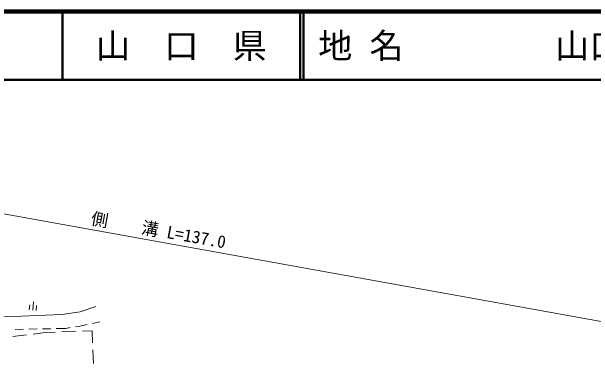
# Model space of a CAD drawing. Units: millimetres, scale not verified. Extents: x 40000 to 680000, y 20000 to 380000.
# Drawn here: x 325560 to 410627, y 328499 to 380000 of the extents above; entities that cross this region are included whole.
import ezdxf
from ezdxf.enums import TextEntityAlignment as Align

# ---------------------------------------------------------------- set-up
doc = ezdxf.new("R2010")
doc.units = ezdxf.units.MM
doc.header["$LTSCALE"] = 1000
for name, color, linetype, lineweight in [('M-BGD', 7, 'Continuous', 13), ('M-STR-HTXT', 7, 'Continuous', 13), ('M-TTL', 2, 'Continuous', 140), ('M-TTL-LINE', 7, 'Continuous', 50)]:
    doc.layers.add(name, color=color, linetype=linetype, lineweight=lineweight)
doc.layers.add('M-TTL-TXT', color=7, linetype='Continuous')
doc.styles.add('ＭＳ ゴシック', font='')
doc.styles.get('ＭＳ ゴシック').set_extended_font_data('MS Gothic')

msp = doc.modelspace()

# ---------------------------------------------------------------- linework, layer by layer
at = {"layer": 'M-BGD'}
for p, q in [((328206, 337079), (328140, 336332)), ((328638, 336288), (328748, 337534)), ((329202, 336992), (329136, 336245)), ((332915, 335638), (335600, 336030)), ((335600, 336030), (337895, 336825)), ((321861, 335272), (326995, 335397)), ((326995, 335397), (332915, 335638)), ((338434, 334581), (337370, 334357)), ((327287, 333491), (326088, 333464)), ((329287, 333536), (328087, 333509)), ((331286, 333581), (330087, 333554)), ((333504, 333630), (332086, 333599)), ((334119, 333733), (333504, 333630)), ((335523, 333967), (334908, 333865)), ((336587, 334192), (335523, 333967)), ((327730, 332681), (325744, 332447)), ((330492, 333007), (328723, 332798)), ((331915, 333063), (330492, 333007)), ((334912, 333180), (332914, 333102)), ((337334, 333275), (335912, 333219)), ((337403, 331496), (337334, 333275)), ((337518, 328499), (337441, 330497))]:
    msp.add_line(p, q, dxfattribs=at)
at = {"layer": 'M-STR-HTXT'}
msp.add_line((278633, 358610), (414855, 334106), dxfattribs=at)
at = {"layer": 'M-TTL'}
msp.add_line((680000, 380000), (40000, 380000), dxfattribs=at)
at = {"layer": 'M-TTL-LINE'}
for p, q in [((333000, 380000), (333000, 370000)), ((367750, 380000), (367750, 370000)), ((368250, 380000), (368250, 370000)), ((40000, 370000), (680000, 370000))]:
    msp.add_line(p, q, dxfattribs=at)

# ---------------------------------------------------------------- texts
at = {"layer": 'M-STR-HTXT', "style": 'ＭＳ ゴシック'}
msp.add_text('側\u3000\u3000溝 L=137.0', height=1833, rotation=349.802, dxfattribs=at).set_placement((346779, 346554), align=Align.BOTTOM_CENTER)
at = {"layer": 'M-TTL-TXT', "style": 'ＭＳ ゴシック'}
msp.add_text('山\u3000口\u3000県', height=3666, dxfattribs=at).set_placement((350375, 375000), align=Align.MIDDLE_CENTER)
for s, p in [('地 名', (370380, 375000)), ('山口市秋穂東', (405024, 375000))]:
    msp.add_text(s, height=3666, dxfattribs=at).set_placement(p, align=Align.MIDDLE_LEFT)

doc.saveas('drawing.dxf')
